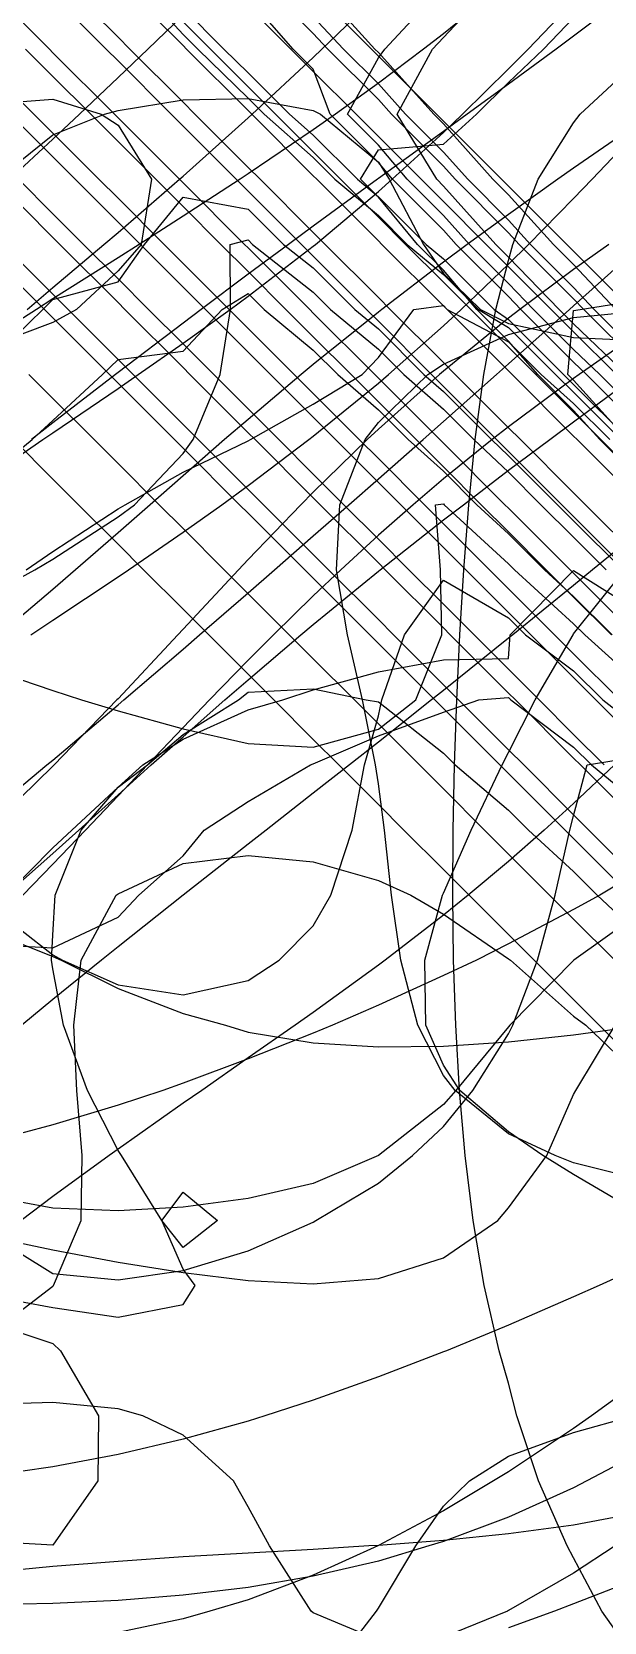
# Model space of a CAD drawing. Header units: metres. Extents: x 350990 to 353010, y 7454990 to 7457010.
# Drawn here: x 352006.8 to 352094.7, y 7455788.3 to 7456032.7 of the extents above; entities that cross this region are included whole.
import ezdxf

# ---------------------------------------------------------------- set-up
doc = ezdxf.new("R2010")
doc.units = ezdxf.units.M

msp = doc.modelspace()

# ---------------------------------------------------------------- linework, layer by layer
at = {"layer": 'BXH_RL1100'}
msp.add_polyline3d([(352100, 7455851.202, 1100), (352090, 7455857.094, 1100), (352085.292, 7455860, 1100), (352080, 7455863.646, 1100), (352072.539, 7455870, 1100), (352070, 7455873.88, 1100), (352067.288, 7455880, 1100), (352067.154, 7455890, 1100), (352069.868, 7455900, 1100), (352070, 7455900.291, 1100), (352074.258, 7455910, 1100), (352079.009, 7455920, 1100), (352080, 7455921.918, 1100), (352084.104, 7455930, 1100), (352089.911, 7455940, 1100), (352090, 7455940.136, 1100), (352097.876, 7455950, 1100)], dxfattribs=at)
at = {"layer": 'BXH_RL1200'}
msp.add_polyline3d([(352100, 7455856.372, 1200), (352090, 7455858.884, 1200), (352087.183, 7455860, 1200), (352080, 7455863.327, 1200), (352071.793, 7455870, 1200), (352070, 7455872.292, 1200), (352066.081, 7455880, 1200), (352063.446, 7455890, 1200), (352062.035, 7455900, 1200), (352060.933, 7455910, 1200), (352060, 7455917.111, 1200), (352059.574, 7455920, 1200), (352057.576, 7455930, 1200), (352055.248, 7455940, 1200), (352053.564, 7455950, 1200), (352054.066, 7455960, 1200), (352057.978, 7455970, 1200), (352060, 7455972.618, 1200), (352067.625, 7455980, 1200), (352070, 7455981.58, 1200), (352080, 7455986.133, 1200), (352090, 7455988.782, 1200), (352100, 7455989.748, 1200)], dxfattribs=at)
at = {"layer": 'CU_0p2_RL1000'}
for points in [[(352100, 7455964.044, 1000), (352094.044, 7455970, 1000), (352090, 7455974.485, 1000), (352084.485, 7455980, 1000), (352080, 7455985.128, 1000), (352075.128, 7455990, 1000), (352070, 7455996.022, 1000), (352066.022, 7456000, 1000), (352060, 7456007.26, 1000), (352057.26, 7456010, 1000), (352060, 7456014.535, 1000), (352070, 7456015.384, 1000), (352075.068, 7456020, 1000), (352080, 7456024.864, 1000), (352085.352, 7456030, 1000), (352090, 7456034.812, 1000)], [(352000, 7455964.409, 1000), (352006.828, 7455970, 1000), (352010, 7455972.943, 1000), (352017.626, 7455980, 1000), (352020, 7455982.293, 1000), (352030, 7455983.582, 1000), (352035.994, 7455990, 1000), (352040, 7455992.47, 1000), (352042.47, 7455990, 1000), (352050, 7455983.76, 1000), (352053.76, 7455980, 1000), (352060, 7455974.577, 1000), (352064.577, 7455970, 1000), (352070, 7455965.133, 1000), (352075.133, 7455960, 1000), (352080, 7455955.529, 1000), (352085.529, 7455950, 1000), (352090, 7455945.915, 1000), (352095.915, 7455940, 1000)]]:
    msp.add_polyline3d(points, dxfattribs=at)
at = {"layer": 'CU_0p2_RL1100'}
for points in [[(352100, 7455971.978, 1100), (352091.978, 7455980, 1100), (352090, 7455981.901, 1100), (352081.901, 7455990, 1100), (352080, 7455991.962, 1100), (352071.963, 7456000, 1100), (352070, 7456002.19, 1100), (352062.19, 7456010, 1100), (352060, 7456012.578, 1100), (352052.578, 7456020, 1100), (352050, 7456026.932, 1100), (352046.932, 7456030, 1100), (352040, 7456037.953, 1100)], [(352000, 7455981.818, 1100), (352008.452, 7455990, 1100), (352010, 7455991.551, 1100), (352020, 7455994.251, 1100), (352024.084, 7456000, 1100), (352030, 7456007.241, 1100), (352040, 7456005.406, 1100), (352045.406, 7456000, 1100), (352050, 7455996.383, 1100), (352056.383, 7455990, 1100), (352060, 7455987.006, 1100), (352067.007, 7455980, 1100), (352070, 7455977.371, 1100), (352077.372, 7455970, 1100), (352080, 7455967.525, 1100), (352087.525, 7455960, 1100), (352090, 7455957.54, 1100), (352097.54, 7455950, 1100)]]:
    msp.add_polyline3d(points, dxfattribs=at)
at = {"layer": 'CU_0p2_RL1200'}
for points in [[(352100, 7455981.581, 1200), (352091.581, 7455990, 1200), (352090, 7455991.619, 1200), (352081.62, 7456000, 1200), (352080, 7456001.786, 1200), (352071.789, 7456010, 1200), (352070, 7456012.01, 1200), (352062.013, 7456020, 1200), (352060, 7456022.237, 1200), (352052.24, 7456030, 1200), (352050, 7456032.382, 1200), (352042.384, 7456040, 1200)], [(352030, 7456036.267, 1200), (352036.27, 7456030, 1200), (352040, 7456026.358, 1200), (352046.362, 7456020, 1200), (352050, 7456016.79, 1200), (352056.794, 7456010, 1200), (352060, 7456007.324, 1200), (352067.328, 7456000, 1200), (352070, 7455997.786, 1200), (352077.788, 7455990, 1200), (352080, 7455988.435, 1200), (352088.436, 7455980, 1200), (352090, 7455978.469, 1200), (352098.468, 7455970, 1200)]]:
    msp.add_polyline3d(points, dxfattribs=at)
at = {"layer": 'CU_0p2_RL600'}
msp.add_polyline3d([(352030, 7455845.852, 600), (352026.715, 7455850, 600), (352030, 7455854.368, 600), (352035.273, 7455850, 600)], close=True, dxfattribs=at)
msp.add_polyline3d([(352052.009, 7455780, 600), (352059.721, 7455790, 600), (352060, 7455790.457, 600), (352065.782, 7455800, 600), (352070, 7455806.117, 600), (352074.021, 7455810, 600), (352080, 7455813.784, 600), (352090, 7455817.435, 600), (352099.151, 7455820, 600)], dxfattribs=at)
at = {"layer": 'CU_0p2_RL700'}
msp.add_polyline3d([(352002.819, 7455900, 700), (352010, 7455907.258, 700), (352012.918, 7455910, 700), (352020, 7455916.598, 700), (352024.552, 7455920, 700), (352030, 7455924.689, 700), (352038.527, 7455930, 700), (352040, 7455931.205, 700), (352050, 7455931.716, 700), (352058.143, 7455930, 700), (352060, 7455929.683, 700), (352070, 7455921.826, 700), (352071.826, 7455920, 700), (352080, 7455913.079, 700), (352083.079, 7455910, 700), (352090, 7455903.64, 700), (352093.64, 7455900, 700), (352100, 7455894.019, 700)], dxfattribs=at)
at = {"layer": 'CU_0p2_RL800'}
msp.add_polyline3d([(352000, 7455892.449, 800), (352010, 7455891.916, 800), (352020, 7455896.614, 800), (352023.22, 7455900, 800), (352030, 7455906.031, 800), (352033.258, 7455910, 800), (352040, 7455914.37, 800), (352049.57, 7455920, 800), (352050, 7455920.183, 800), (352060, 7455924.485, 800), (352070, 7455928.136, 800), (352075.448, 7455930, 800), (352080, 7455930.38, 800), (352080.38, 7455930, 800), (352090, 7455922.735, 800), (352092.735, 7455920, 800), (352100, 7455914.023, 800)], dxfattribs=at)
at = {"layer": 'CU_0p2_RL900'}
msp.add_polyline3d([(352000, 7455898.597, 900), (352010, 7455890.805, 900), (352011.455, 7455890, 900), (352020, 7455886.225, 900), (352030, 7455884.698, 900), (352040, 7455886.907, 900), (352044.77, 7455890, 900), (352050, 7455895.309, 900), (352052.695, 7455900, 900), (352055.973, 7455910, 900), (352057.893, 7455920, 900), (352060, 7455927.557, 900), (352060.532, 7455930, 900), (352064.019, 7455940, 900), (352070, 7455948.411, 900), (352080, 7455942.591, 900), (352082.591, 7455940, 900), (352090, 7455934.475, 900), (352094.475, 7455930, 900), (352100, 7455925.729, 900)], dxfattribs=at)
at = {"layer": 'CU_0p4_RL1000'}
for points in [[(352098.212, 7455970, 1000), (352090, 7455979.11, 1000), (352089.11, 7455980, 1000), (352090, 7455989.823, 1000), (352090.985, 7455990, 1000), (352100, 7455991.404, 1000)], [(352000, 7455934.848, 1000), (352010, 7455931.454, 1000), (352014.395, 7455930, 1000), (352020, 7455928.334, 1000), (352030, 7455925.56, 1000), (352040, 7455923.322, 1000), (352050, 7455922.733, 1000), (352060, 7455925.505, 1000), (352065.774, 7455930, 1000), (352069.744, 7455940, 1000), (352069.568, 7455950, 1000), (352068.782, 7455960, 1000), (352070, 7455960.116, 1000), (352070.116, 7455960, 1000), (352080, 7455950.919, 1000), (352080.919, 7455950, 1000), (352090, 7455941.703, 1000), (352091.703, 7455940, 1000), (352100, 7455932.53, 1000)]]:
    msp.add_polyline3d(points, dxfattribs=at)
at = {"layer": 'CU_0p4_RL1100'}
for points in [[(352100, 7455974.02, 1100), (352094.021, 7455980, 1100), (352090, 7455983.863, 1100), (352083.863, 7455990, 1100), (352080, 7455993.986, 1100), (352073.986, 7456000, 1100), (352070, 7456004.448, 1100), (352064.448, 7456010, 1100), (352060, 7456015.236, 1100), (352055.236, 7456020, 1100), (352060, 7456028.685, 1100), (352060.997, 7456030, 1100), (352070, 7456039.749, 1100)], [(352000, 7455946.065, 1100), (352007.215, 7455950, 1100), (352010, 7455951.613, 1100), (352020, 7455958.125, 1100), (352022.51, 7455960, 1100), (352030, 7455967.855, 1100), (352031.571, 7455970, 1100), (352035.673, 7455980, 1100), (352037.268, 7455990, 1100), (352037.234, 7456000, 1100), (352040, 7456000.67, 1100), (352040.67, 7456000, 1100), (352050, 7455992.653, 1100), (352052.653, 7455990, 1100), (352060, 7455983.919, 1100), (352063.92, 7455980, 1100), (352070, 7455974.66, 1100), (352074.66, 7455970, 1100), (352080, 7455964.97, 1100), (352084.97, 7455960, 1100), (352090, 7455955.001, 1100), (352095.001, 7455950, 1100)]]:
    msp.add_polyline3d(points, dxfattribs=at)
at = {"layer": 'CU_0p4_RL1200'}
for points in [[(352022.886, 7456040, 1200), (352030, 7456032.257, 1200), (352032.258, 7456030, 1200), (352040, 7456022.439, 1200), (352042.441, 7456020, 1200), (352050, 7456013.331, 1200), (352053.333, 7456010, 1200), (352060, 7456004.434, 1200), (352064.437, 7456000, 1200), (352070, 7455995.39, 1200), (352075.392, 7455990, 1200), (352080, 7455987.213, 1200), (352087.213, 7455980, 1200), (352090, 7455977.263, 1200), (352097.263, 7455970, 1200)], [(352100, 7455983.17, 1200), (352093.17, 7455990, 1200), (352090, 7455993.375, 1200), (352083.376, 7456000, 1200), (352080, 7456003.722, 1200), (352073.724, 7456010, 1200), (352070, 7456014.185, 1200), (352064.187, 7456020, 1200), (352060, 7456024.653, 1200), (352054.655, 7456030, 1200), (352050, 7456034.949, 1200)]]:
    msp.add_polyline3d(points, dxfattribs=at)
msp.add_polyline3d([(351980, 7455988.879, 1200), (351978.954, 7455990, 1200), (351977.212, 7456000, 1200), (351980, 7456005.999, 1200), (351982.242, 7456010, 1200), (351990, 7456016.764, 1200), (351996.133, 7456020, 1200), (352000, 7456021.545, 1200), (352010, 7456022.33, 1200), (352017.411, 7456020, 1200), (352020, 7456018.298, 1200), (352025.168, 7456010, 1200), (352023.557, 7456000, 1200), (352020, 7455995.946, 1200), (352013.627, 7455990, 1200), (352010, 7455988.002, 1200), (352000, 7455984.258, 1200), (351990, 7455983.757, 1200)], close=True, dxfattribs=at)
at = {"layer": 'CU_0p4_RL700'}
msp.add_polyline3d([(352000, 7455832.292, 700), (352010, 7455839.902, 700), (352010.108, 7455840, 700), (352014.32, 7455850, 700), (352014.511, 7455860, 700), (352013.678, 7455870, 700), (352013.2, 7455880, 700), (352014.322, 7455890, 700), (352019.71, 7455900, 700), (352020, 7455900.225, 700), (352030, 7455904.852, 700), (352040, 7455906.089, 700), (352050, 7455905.1, 700), (352060, 7455902.251, 700), (352065.017, 7455900, 700), (352070, 7455897.072, 700), (352080, 7455890.2, 700), (352080.289, 7455890, 700), (352090, 7455881.418, 700), (352091.889, 7455880, 700), (352100, 7455872.232, 700)], dxfattribs=at)
at = {"layer": 'CU_0p4_RL800'}
msp.add_polyline3d([(352000, 7455847.595, 800), (352010, 7455845.489, 800), (352020, 7455843.61, 800), (352030, 7455841.999, 800), (352040, 7455840.793, 800), (352050, 7455840.29, 800), (352060, 7455841.085, 800), (352070, 7455844.289, 800), (352078.364, 7455850, 800), (352080, 7455851.934, 800), (352085.892, 7455860, 800), (352090, 7455869.392, 800), (352090.355, 7455870, 800), (352096.363, 7455880, 800)], dxfattribs=at)
at = {"layer": 'CU_0p4_RL900'}
msp.add_polyline3d([(352000, 7455848.064, 900), (352010, 7455841.887, 900), (352020, 7455840.867, 900), (352030, 7455842.322, 900), (352040, 7455845.351, 900), (352050, 7455849.748, 900), (352050.411, 7455850, 900), (352060, 7455855.737, 900), (352065.23, 7455860, 900), (352070, 7455864.458, 900), (352074.52, 7455870, 900), (352080, 7455878.692, 900), (352080.679, 7455880, 900), (352084.464, 7455890, 900), (352087.157, 7455900, 900), (352089.429, 7455910, 900), (352090, 7455912.187, 900), (352092.082, 7455920, 900), (352100, 7455921.326, 900)], dxfattribs=at)
at = {"layer": 'CU_0p8_RL1000'}
msp.add_polyline3d([(352000, 7455894.561, 1000), (352010, 7455890.547, 1000), (352011.271, 7455890, 1000), (352020, 7455885.658, 1000), (352030, 7455881.81, 1000), (352036.523, 7455880, 1000), (352040, 7455878.96, 1000), (352050, 7455877.283, 1000), (352060, 7455876.684, 1000), (352070, 7455876.809, 1000), (352080, 7455877.464, 1000), (352090, 7455878.53, 1000), (352100, 7455879.911, 1000)], dxfattribs=at)
msp.add_polyline3d([(351990, 7455811.616, 1000), (351987.051, 7455820, 1000), (351988.163, 7455830, 1000), (351990, 7455831.922, 1000), (352000, 7455834.427, 1000), (352010, 7455831.084, 1000), (352011.168, 7455830, 1000), (352017.009, 7455820, 1000), (352016.899, 7455810, 1000), (352010, 7455800.113, 1000), (352000, 7455800.678, 1000), (351990.885, 7455810, 1000)], close=True, dxfattribs=at)
at = {"layer": 'CU_0p8_RL1100'}
for points in [[(352098.105, 7455980, 1100), (352090, 7455987.786, 1100), (352087.786, 7455990, 1100), (352080, 7455998.033, 1100), (352078.034, 7456000, 1100), (352070, 7456008.965, 1100), (352068.965, 7456010, 1100), (352062.888, 7456020, 1100), (352068.34, 7456030, 1100), (352070, 7456031.798, 1100), (352077.685, 7456040, 1100)], [(352000, 7455838.484, 1100), (352010, 7455836.635, 1100), (352020, 7455835.144, 1100), (352030, 7455837.1, 1100), (352031.844, 7455840, 1100), (352030, 7455842.509, 1100), (352026.719, 7455850, 1100), (352020.556, 7455860, 1100), (352020, 7455860.785, 1100), (352015.297, 7455870, 1100), (352011.627, 7455880, 1100), (352010, 7455888.695, 1100), (352009.777, 7455890, 1100), (352010, 7455893.845, 1100), (352010.337, 7455900, 1100), (352014.336, 7455910, 1100), (352020, 7455916.596, 1100), (352023.838, 7455920, 1100), (352030, 7455923.984, 1100), (352040, 7455928.469, 1100), (352045.318, 7455930, 1100), (352050, 7455931.568, 1100), (352060, 7455934.303, 1100), (352070, 7455936.154, 1100), (352080, 7455936.351, 1100), (352080.272, 7455940, 1100), (352090, 7455949.868, 1100), (352100, 7455943.606, 1100)], [(352096.38, 7455800, 1100), (352090, 7455795.836, 1100), (352080, 7455790.075, 1100), (352079.865, 7455790, 1100), (352070, 7455785.983, 1100)]]:
    msp.add_polyline3d(points, dxfattribs=at)
at = {"layer": 'CU_0p8_RL1200'}
for points in [[(352096.469, 7455990, 1200), (352090, 7455996.887, 1200), (352086.888, 7456000, 1200), (352080, 7456007.593, 1200), (352077.594, 7456010, 1200), (352070, 7456018.533, 1200), (352068.534, 7456020, 1200), (352060, 7456029.484, 1200), (352059.484, 7456030, 1200), (352050.425, 7456040, 1200)], [(352005.873, 7455950, 1200), (352010, 7455952.789, 1200), (352020, 7455959.34, 1200), (352021.099, 7455960, 1200), (352030, 7455965.02, 1200), (352040, 7455969.834, 1200), (352040.379, 7455970, 1200), (352050, 7455975.467, 1200), (352057.53, 7455980, 1200), (352060, 7455982.618, 1200), (352065.43, 7455990, 1200), (352070, 7455990.598, 1200), (352070.598, 7455990, 1200), (352080, 7455985.021, 1200), (352085.021, 7455980, 1200), (352090, 7455975.547, 1200), (352095.547, 7455970, 1200)]]:
    msp.add_polyline3d(points, dxfattribs=at)
at = {"layer": 'DAC_RL1000'}
for points in [[(352030, 7456034.196, 1000), (352034.196, 7456030, 1000), (352040, 7456024.196, 1000), (352044.196, 7456020, 1000), (352050, 7456014.196, 1000), (352054.196, 7456010, 1000), (352060, 7456004.196, 1000), (352064.196, 7456000, 1000), (352070, 7455994.196, 1000), (352074.196, 7455990, 1000), (352080, 7455984.196, 1000), (352084.196, 7455980, 1000), (352090, 7455974.196, 1000), (352094.196, 7455970, 1000), (352100, 7455964.196, 1000)], [(352095.804, 7455940, 1000), (352090, 7455945.804, 1000), (352085.804, 7455950, 1000), (352080, 7455955.804, 1000), (352075.804, 7455960, 1000), (352070, 7455965.804, 1000), (352065.804, 7455970, 1000), (352060, 7455975.804, 1000), (352055.804, 7455980, 1000), (352050, 7455985.804, 1000), (352045.804, 7455990, 1000), (352040, 7455995.804, 1000), (352035.804, 7456000, 1000), (352030, 7456005.804, 1000), (352025.804, 7456010, 1000), (352020, 7456015.804, 1000), (352015.804, 7456020, 1000), (352010, 7456025.804, 1000), (352005.804, 7456030, 1000)]]:
    msp.add_polyline3d(points, dxfattribs=at)
at = {"layer": 'DAC_RL1100'}
for points in [[(352098.177, 7455950, 1100), (352090, 7455958.177, 1100), (352088.177, 7455960, 1100), (352080, 7455968.177, 1100), (352078.177, 7455970, 1100), (352070, 7455978.177, 1100), (352068.177, 7455980, 1100), (352060, 7455988.177, 1100), (352058.177, 7455990, 1100), (352050, 7455998.177, 1100), (352048.177, 7456000, 1100), (352040, 7456008.177, 1100), (352038.177, 7456010, 1100), (352030, 7456018.177, 1100), (352028.177, 7456020, 1100), (352020, 7456028.177, 1100), (352018.177, 7456030, 1100), (352010, 7456038.177, 1100)], [(352040, 7456036.569, 1100), (352046.569, 7456030, 1100), (352050, 7456026.569, 1100), (352056.569, 7456020, 1100), (352060, 7456016.569, 1100), (352066.569, 7456010, 1100), (352070, 7456006.569, 1100), (352076.569, 7456000, 1100), (352080, 7455996.569, 1100), (352086.569, 7455990, 1100), (352090, 7455986.569, 1100), (352096.569, 7455980, 1100)]]:
    msp.add_polyline3d(points, dxfattribs=at)
at = {"layer": 'DAC_RL1200'}
for points in [[(352100, 7455960.549, 1200), (352090.549, 7455970, 1200), (352090, 7455970.549, 1200), (352080.549, 7455980, 1200), (352080, 7455980.549, 1200), (352070.549, 7455990, 1200), (352070, 7455990.549, 1200), (352060.549, 7456000, 1200), (352060, 7456000.549, 1200), (352050.549, 7456010, 1200), (352050, 7456010.549, 1200), (352040.549, 7456020, 1200), (352040, 7456020.549, 1200), (352030.549, 7456030, 1200), (352030, 7456030.549, 1200), (352020.549, 7456040, 1200)], [(352050, 7456038.942, 1200), (352058.942, 7456030, 1200), (352060, 7456028.942, 1200), (352068.942, 7456020, 1200), (352070, 7456018.942, 1200), (352078.942, 7456010, 1200), (352080, 7456008.942, 1200), (352088.942, 7456000, 1200), (352090, 7455998.942, 1200), (352098.942, 7455990, 1200)]]:
    msp.add_polyline3d(points, dxfattribs=at)
at = {"layer": 'DAC_RL500'}
for points in [[(352002.332, 7456000, 500), (352010, 7455992.332, 500), (352012.332, 7455990, 500), (352020, 7455982.332, 500), (352022.332, 7455980, 500), (352030, 7455972.332, 500), (352032.332, 7455970, 500), (352040, 7455962.332, 500), (352042.332, 7455960, 500), (352050, 7455952.332, 500), (352052.332, 7455950, 500), (352060, 7455942.332, 500), (352062.332, 7455940, 500), (352070, 7455932.332, 500), (352072.332, 7455930, 500), (352080, 7455922.332, 500), (352082.332, 7455920, 500), (352090, 7455912.332, 500), (352092.332, 7455910, 500), (352100, 7455902.332, 500)], [(352100, 7455873.94, 500), (352093.94, 7455880, 500), (352090, 7455883.94, 500), (352083.94, 7455890, 500), (352080, 7455893.94, 500), (352073.94, 7455900, 500), (352070, 7455903.94, 500), (352063.94, 7455910, 500), (352060, 7455913.94, 500), (352053.94, 7455920, 500), (352050, 7455923.94, 500), (352043.94, 7455930, 500), (352040, 7455933.94, 500), (352033.94, 7455940, 500), (352030, 7455943.94, 500), (352023.94, 7455950, 500), (352020, 7455953.94, 500), (352013.94, 7455960, 500), (352010, 7455963.94, 500), (352003.94, 7455970, 500)]]:
    msp.add_polyline3d(points, dxfattribs=at)
at = {"layer": 'DAC_RL600'}
for points in [[(352004.705, 7456010, 600), (352010, 7456004.705, 600), (352014.705, 7456000, 600), (352020, 7455994.705, 600), (352024.705, 7455990, 600), (352030, 7455984.705, 600), (352034.705, 7455980, 600), (352040, 7455974.705, 600), (352044.705, 7455970, 600), (352050, 7455964.705, 600), (352054.705, 7455960, 600), (352060, 7455954.705, 600), (352064.705, 7455950, 600), (352070, 7455944.705, 600), (352074.705, 7455940, 600), (352080, 7455934.705, 600), (352084.705, 7455930, 600), (352090, 7455924.705, 600), (352094.705, 7455920, 600)], [(352096.313, 7455890, 600), (352090, 7455896.313, 600), (352086.313, 7455900, 600), (352080, 7455906.313, 600), (352076.313, 7455910, 600), (352070, 7455916.313, 600), (352066.313, 7455920, 600), (352060, 7455926.313, 600), (352056.313, 7455930, 600), (352050, 7455936.313, 600), (352046.313, 7455940, 600), (352040, 7455946.313, 600), (352036.313, 7455950, 600), (352030, 7455956.313, 600), (352026.313, 7455960, 600), (352020, 7455966.313, 600), (352016.313, 7455970, 600), (352010, 7455976.313, 600), (352006.313, 7455980, 600)]]:
    msp.add_polyline3d(points, dxfattribs=at)
at = {"layer": 'DAC_RL700'}
for points in [[(352000, 7456027.078, 700), (352007.078, 7456020, 700), (352010, 7456017.078, 700), (352017.078, 7456010, 700), (352020, 7456007.078, 700), (352027.078, 7456000, 700), (352030, 7455997.078, 700), (352037.078, 7455990, 700), (352040, 7455987.078, 700), (352047.078, 7455980, 700), (352050, 7455977.078, 700), (352057.078, 7455970, 700), (352060, 7455967.078, 700), (352067.078, 7455960, 700), (352070, 7455957.078, 700), (352077.078, 7455950, 700), (352080, 7455947.078, 700), (352087.078, 7455940, 700), (352090, 7455937.078, 700), (352097.078, 7455930, 700)], [(352098.686, 7455900, 700), (352090, 7455908.686, 700), (352088.686, 7455910, 700), (352080, 7455918.686, 700), (352078.686, 7455920, 700), (352070, 7455928.686, 700), (352068.686, 7455930, 700), (352060, 7455938.686, 700), (352058.686, 7455940, 700), (352050, 7455948.686, 700), (352048.686, 7455950, 700), (352040, 7455958.686, 700), (352038.686, 7455960, 700), (352030, 7455968.686, 700), (352028.686, 7455970, 700), (352020, 7455978.686, 700), (352018.686, 7455980, 700), (352010, 7455988.686, 700), (352008.686, 7455990, 700), (352000, 7455998.686, 700)]]:
    msp.add_polyline3d(points, dxfattribs=at)
at = {"layer": 'DAC_RL800'}
for points in [[(352000, 7456039.451, 800), (352009.451, 7456030, 800), (352010, 7456029.451, 800), (352019.451, 7456020, 800), (352020, 7456019.451, 800), (352029.451, 7456010, 800), (352030, 7456009.451, 800), (352039.451, 7456000, 800), (352040, 7455999.451, 800), (352049.451, 7455990, 800), (352050, 7455989.451, 800), (352059.451, 7455980, 800), (352060, 7455979.451, 800), (352069.451, 7455970, 800), (352070, 7455969.451, 800), (352079.451, 7455960, 800), (352080, 7455959.451, 800), (352089.451, 7455950, 800), (352090, 7455949.451, 800), (352099.451, 7455940, 800)], [(352100, 7455911.058, 800), (352091.058, 7455920, 800), (352090, 7455921.058, 800), (352081.058, 7455930, 800), (352080, 7455931.058, 800), (352071.058, 7455940, 800), (352070, 7455941.058, 800), (352061.058, 7455950, 800), (352060, 7455951.058, 800), (352051.058, 7455960, 800), (352050, 7455961.058, 800), (352041.058, 7455970, 800), (352040, 7455971.058, 800), (352031.058, 7455980, 800), (352030, 7455981.058, 800), (352021.058, 7455990, 800), (352020, 7455991.058, 800), (352011.058, 7456000, 800), (352010, 7456001.058, 800), (352001.058, 7456010, 800)]]:
    msp.add_polyline3d(points, dxfattribs=at)
at = {"layer": 'DAC_RL900'}
for points in [[(352011.823, 7456040, 900), (352020, 7456031.823, 900), (352021.823, 7456030, 900), (352030, 7456021.823, 900), (352031.823, 7456020, 900), (352040, 7456011.823, 900), (352041.823, 7456010, 900), (352050, 7456001.823, 900), (352051.823, 7456000, 900), (352060, 7455991.823, 900), (352061.823, 7455990, 900), (352070, 7455981.823, 900), (352071.823, 7455980, 900), (352080, 7455971.823, 900), (352081.823, 7455970, 900), (352090, 7455961.823, 900), (352091.823, 7455960, 900), (352100, 7455951.823, 900)], [(352100, 7455923.431, 900), (352093.431, 7455930, 900), (352090, 7455933.431, 900), (352083.431, 7455940, 900), (352080, 7455943.431, 900), (352073.431, 7455950, 900), (352070, 7455953.431, 900), (352063.431, 7455960, 900), (352060, 7455963.431, 900), (352053.431, 7455970, 900), (352050, 7455973.431, 900), (352043.431, 7455980, 900), (352040, 7455983.431, 900), (352033.431, 7455990, 900), (352030, 7455993.431, 900), (352023.431, 7456000, 900), (352020, 7456003.431, 900), (352013.431, 7456010, 900), (352010, 7456013.431, 900), (352003.431, 7456020, 900)]]:
    msp.add_polyline3d(points, dxfattribs=at)
at = {"layer": 'IMP_RL1000'}
for points in [[(352100, 7456039.552, 1000), (352090, 7456032.003, 1000), (352087.299, 7456030, 1000), (352080, 7456024.634, 1000), (352073.638, 7456020, 1000), (352070, 7456017.356, 1000), (352060, 7456010.097, 1000), (352059.867, 7456010, 1000), (352050, 7456002.802, 1000), (352046.182, 7456000, 1000), (352040, 7455995.413, 1000), (352032.76, 7455990, 1000), (352030, 7455987.908, 1000), (352020, 7455980.286, 1000), (352019.625, 7455980, 1000), (352010, 7455972.556, 1000), (352006.702, 7455970, 1000)], [(352003.403, 7456010, 1000), (352010, 7456016.169, 1000), (352014.064, 7456020, 1000), (352020, 7456025.635, 1000), (352024.569, 7456030, 1000), (352030, 7456035.21, 1000)]]:
    msp.add_polyline3d(points, dxfattribs=at)
at = {"layer": 'IMP_RL1100'}
msp.add_polyline3d([(352079.378, 7456040, 1100), (352070, 7456032.372, 1100), (352066.936, 7456030, 1100), (352060, 7456024.759, 1100), (352053.392, 7456020, 1100), (352050, 7456017.602, 1100), (352040, 7456010.818, 1100), (352038.752, 7456010, 1100), (352030, 7456004.309, 1100), (352023.237, 7456000, 1100), (352020, 7455997.938, 1100), (352010, 7455991.606, 1100), (352007.477, 7455990, 1100), (352000, 7455985.204, 1100)], dxfattribs=at)
at = {"layer": 'IMP_RL500'}
for points in [[(352002.745, 7455900, 500), (352010, 7455906.414, 500), (352013.96, 7455910, 500), (352020, 7455915.392, 500), (352025.108, 7455920, 500), (352030, 7455924.334, 500), (352036.417, 7455930, 500), (352040, 7455933.102, 500), (352048.088, 7455940, 500), (352050, 7455941.6, 500), (352060, 7455949.78, 500), (352060.276, 7455950, 500), (352070, 7455957.653, 500), (352073.067, 7455960, 500), (352080, 7455965.277, 500), (352086.336, 7455970, 500), (352090, 7455972.737, 500), (352099.814, 7455980, 500)], [(352096.265, 7455920, 500), (352090, 7455914.068, 500), (352085.49, 7455910, 500), (352080, 7455905.168, 500), (352073.806, 7455900, 500), (352070, 7455896.916, 500), (352061.032, 7455890, 500), (352060, 7455889.228, 500), (352050, 7455881.98, 500), (352047.218, 7455880, 500), (352040, 7455874.979, 500), (352032.868, 7455870, 500), (352030, 7455868.031, 500), (352020, 7455860.984, 500), (352018.656, 7455860, 500), (352010, 7455853.708, 500), (352005.136, 7455850, 500)]]:
    msp.add_polyline3d(points, dxfattribs=at)
at = {"layer": 'IMP_RL600'}
for points in [[(352000, 7455912.423, 600), (352009.082, 7455920, 600), (352010, 7455920.763, 600), (352020, 7455929.241, 600), (352020.88, 7455930, 600), (352030, 7455937.822, 600), (352032.508, 7455940, 600), (352040, 7455946.478, 600), (352044.038, 7455950, 600), (352050, 7455955.192, 600), (352055.489, 7455960, 600), (352060, 7455963.96, 600), (352066.861, 7455970, 600), (352070, 7455972.78, 600), (352078.151, 7455980, 600), (352080, 7455981.653, 600), (352089.369, 7455990, 600), (352090, 7455990.568, 600), (352100, 7455999.505, 600)], [(352100, 7455955.794, 600), (352092.925, 7455950, 600), (352090, 7455947.585, 600), (352080.657, 7455940, 600), (352080, 7455939.465, 600), (352070, 7455931.438, 600), (352068.191, 7455930, 600), (352060, 7455923.511, 600), (352055.545, 7455920, 600), (352050, 7455915.661, 600), (352042.778, 7455910, 600), (352040, 7455907.842, 600), (352030.006, 7455900, 600), (352030, 7455899.996, 600), (352020, 7455892.061, 600), (352017.463, 7455890, 600), (352010, 7455883.967, 600), (352005.233, 7455880, 600)]]:
    msp.add_polyline3d(points, dxfattribs=at)
at = {"layer": 'IMP_RL700'}
for points in [[(352006.627, 7455940, 700), (352010, 7455942.236, 700), (352020, 7455948.914, 700), (352021.596, 7455950, 700), (352030, 7455955.772, 700), (352035.949, 7455960, 700), (352040, 7455962.927, 700), (352049.343, 7455970, 700), (352050, 7455970.509, 700), (352060, 7455978.667, 700), (352061.553, 7455980, 700), (352070, 7455987.474, 700), (352072.726, 7455990, 700), (352080, 7455996.95, 700), (352083.083, 7456000, 700), (352090, 7456007.028, 700), (352092.87, 7456010, 700), (352100, 7456017.522, 700), (352102.349, 7456020, 700), (352110, 7456028.13, 700), (352111.795, 7456030, 700), (352120, 7456038.502, 700)], [(352100, 7455986.392, 700), (352090.834, 7455980, 700), (352090, 7455979.402, 700), (352080, 7455971.964, 700), (352077.483, 7455970, 700), (352070, 7455963.961, 700), (352065.342, 7455960, 700), (352060, 7455955.309, 700), (352054.236, 7455950, 700), (352050, 7455945.992, 700), (352043.903, 7455940, 700), (352040, 7455936.09, 700), (352034.074, 7455930, 700), (352030, 7455925.773, 700), (352024.506, 7455920, 700), (352020, 7455915.262, 700), (352015, 7455910, 700), (352010, 7455904.773, 700), (352005.394, 7455900, 700)]]:
    msp.add_polyline3d(points, dxfattribs=at)
at = {"layer": 'IMP_RL800'}
for points in [[(352000, 7455964.166, 800), (352008.475, 7455970, 800), (352010, 7455971.049, 800), (352020, 7455977.862, 800), (352023.117, 7455980, 800), (352030, 7455984.792, 800), (352037.253, 7455990, 800), (352040, 7455992.018, 800), (352050, 7455999.729, 800), (352050.333, 7456000, 800), (352060, 7456008.096, 800), (352062.149, 7456010, 800), (352070, 7456017.175, 800), (352072.946, 7456020, 800), (352080, 7456026.945, 800), (352083.002, 7456030, 800), (352090, 7456037.247, 800)], [(352095.422, 7456000, 800), (352090, 7455996.158, 800), (352081.722, 7455990, 800), (352080, 7455988.676, 800), (352070, 7455980.537, 800), (352069.376, 7455980, 800), (352060, 7455971.618, 800), (352058.281, 7455970, 800), (352050, 7455961.925, 800), (352048.096, 7455960, 800), (352040, 7455951.587, 800), (352038.498, 7455950, 800), (352030, 7455940.877, 800), (352029.179, 7455940, 800), (352020, 7455930.166, 800), (352019.842, 7455930, 800), (352010.182, 7455920, 800), (352010, 7455919.814, 800), (352000, 7455910.077, 800)]]:
    msp.add_polyline3d(points, dxfattribs=at)
at = {"layer": 'IMP_RL900'}
for points in [[(352006.045, 7455990, 900), (352010, 7455993.358, 900), (352017.846, 7456000, 900), (352020, 7456001.845, 900), (352029.433, 7456010, 900), (352030, 7456010.498, 900), (352040, 7456019.435, 900), (352040.618, 7456020, 900), (352050, 7456028.727, 900), (352051.336, 7456030, 900), (352060, 7456038.376, 900)], [(352120, 7456032.805, 900), (352116.116, 7456030, 900), (352110, 7456025.628, 900), (352101.95, 7456020, 900), (352100, 7456018.639, 900), (352090, 7456011.687, 900), (352087.594, 7456010, 900), (352080, 7456004.609, 900), (352073.669, 7456000, 900), (352070, 7455997.275, 900), (352060.511, 7455990, 900), (352060, 7455989.599, 900), (352050, 7455981.53, 900), (352048.149, 7455980, 900), (352040, 7455973.102, 900), (352036.381, 7455970, 900), (352030, 7455964.422, 900), (352024.929, 7455960, 900), (352020, 7455955.649, 900), (352013.483, 7455950, 900), (352010, 7455946.969, 900), (352001.736, 7455940, 900)]]:
    msp.add_polyline3d(points, dxfattribs=at)
at = {"layer": 'PHY_RL1000'}
msp.add_polyline3d([(352060, 7455785.538, 1000), (352050, 7455789.712, 1000), (352049.693, 7455790, 1000), (352043.293, 7455800, 1000), (352040, 7455806.006, 1000), (352037.745, 7455810, 1000), (352030, 7455817.032, 1000), (352023.791, 7455820, 1000), (352020, 7455821.052, 1000), (352010, 7455822.018, 1000), (352000, 7455821.709, 1000)], dxfattribs=at)
at = {"layer": 'PHY_RL1100'}
for points in [[(352001.459, 7456010, 1100), (352010, 7456016.834, 1100), (352017.941, 7456020, 1100), (352020, 7456020.593, 1100), (352030, 7456022.21, 1100), (352040, 7456022.411, 1100), (352050, 7456020.559, 1100), (352051.131, 7456020, 1100), (352060, 7456012.609, 1100), (352061.685, 7456010, 1100), (352066.928, 7456000, 1100), (352070, 7455995.502, 1100), (352075.702, 7455990, 1100), (352080, 7455987.838, 1100), (352090, 7455985.692, 1100), (352100, 7455985.246, 1100)], [(352100, 7455897.116, 1100), (352090.048, 7455890, 1100), (352090, 7455889.956, 1100), (352080.181, 7455880, 1100), (352080, 7455879.767, 1100), (352071.904, 7455870, 1100), (352070, 7455867.831, 1100), (352060.023, 7455860, 1100), (352060, 7455859.987, 1100), (352050, 7455855.702, 1100), (352040, 7455853.378, 1100), (352030, 7455852.041, 1100), (352020, 7455851.503, 1100), (352010, 7455851.925, 1100), (352000, 7455853.741, 1100)]]:
    msp.add_polyline3d(points, dxfattribs=at)
at = {"layer": 'POT_RL1100'}
msp.add_polyline3d([(352100, 7455781.922, 1100), (352094.319, 7455790, 1100), (352090, 7455798.179, 1100), (352089.018, 7455800, 1100), (352084.589, 7455810, 1100), (352081.297, 7455820, 1100), (352080, 7455825.022, 1100), (352078.548, 7455830, 1100), (352076.258, 7455840, 1100), (352074.559, 7455850, 1100), (352073.324, 7455860, 1100), (352072.458, 7455870, 1100), (352071.892, 7455880, 1100), (352071.571, 7455890, 1100), (352071.455, 7455900, 1100), (352071.513, 7455910, 1100), (352071.722, 7455920, 1100), (352072.067, 7455930, 1100), (352072.542, 7455940, 1100), (352073.151, 7455950, 1100), (352073.919, 7455960, 1100), (352074.9, 7455970, 1100), (352076.202, 7455980, 1100), (352078.032, 7455990, 1100), (352080, 7455997.531, 1100), (352080.688, 7456000, 1100), (352084.576, 7456010, 1100), (352090, 7456018.689, 1100), (352091.03, 7456020, 1100), (352100, 7456028.335, 1100)], dxfattribs=at)
at = {"layer": 'QMP_RL1000'}
msp.add_polyline3d([(352100, 7455842.8, 1000), (352093.936, 7455840, 1000), (352090, 7455838.254, 1000), (352080, 7455833.932, 1000), (352070.496, 7455830, 1000), (352070, 7455829.802, 1000), (352060, 7455825.969, 1000), (352050, 7455822.411, 1000), (352042.55, 7455820, 1000), (352040, 7455819.197, 1000), (352030, 7455816.403, 1000), (352020, 7455814.035, 1000), (352010, 7455812.131, 1000), (352000, 7455810.714, 1000)], dxfattribs=at)
at = {"layer": 'QMP_RL1100'}
msp.add_polyline3d([(352100, 7455903.581, 1100), (352094.041, 7455900, 1100), (352090, 7455897.785, 1100), (352080, 7455892.516, 1100), (352075.058, 7455890, 1100), (352070, 7455887.634, 1100), (352060, 7455883.092, 1100), (352052.976, 7455880, 1100), (352050, 7455878.786, 1100), (352040, 7455874.859, 1100), (352030, 7455871.099, 1100), (352026.869, 7455870, 1100), (352020, 7455867.743, 1100), (352010, 7455864.732, 1100), (352000, 7455862.048, 1100)], dxfattribs=at)
at = {"layer": 'QMP_RL600'}
msp.add_polyline3d([(352100, 7455795.003, 600), (352090, 7455791.108, 600), (352087.051, 7455790, 600), (352080, 7455787.398, 600)], dxfattribs=at)
at = {"layer": 'QMP_RL700'}
msp.add_polyline3d([(352100, 7455805.075, 700), (352090, 7455803.214, 700), (352080, 7455801.846, 700), (352070, 7455800.845, 700), (352060, 7455800.091, 700), (352058.55, 7455800, 700), (352050, 7455799.474, 700), (352040, 7455798.903, 700), (352030, 7455798.304, 700), (352020, 7455797.622, 700), (352010, 7455796.82, 700), (352000, 7455795.883, 700)], dxfattribs=at)
at = {"layer": 'QMP_RL800'}
msp.add_polyline3d([(352100, 7455814.214, 800), (352092.026, 7455810, 800), (352090, 7455808.938, 800), (352080, 7455804.415, 800), (352070, 7455800.681, 800), (352067.752, 7455800, 800), (352060, 7455797.67, 800), (352050, 7455795.343, 800), (352040, 7455793.623, 800), (352030, 7455792.418, 800), (352020, 7455791.631, 800), (352010, 7455791.173, 800), (352000, 7455790.965, 800)], dxfattribs=at)
at = {"layer": 'QMP_RL900'}
msp.add_polyline3d([(352100, 7455825.258, 900), (352092.726, 7455820, 900), (352090, 7455818.056, 900), (352080, 7455811.399, 900), (352077.7, 7455810, 900), (352070, 7455805.373, 900), (352060, 7455800.044, 900), (352059.905, 7455800, 900), (352050, 7455795.493, 900), (352040, 7455791.742, 900), (352034.088, 7455790, 900), (352030, 7455788.81, 900), (352020, 7455786.684, 900)], dxfattribs=at)

doc.saveas('drawing.dxf')
